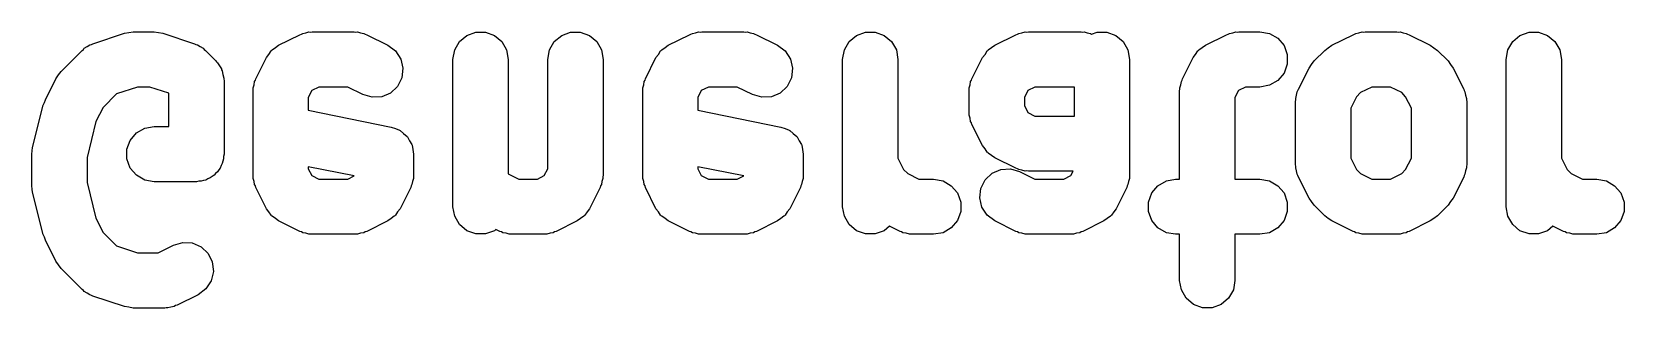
# Model space of a CAD drawing. Extents: x 91.3 to 189.8, y -113.5 to -60.4.
# Drawn here: x 153.19 to 160.39, y -113.45 to -112.2 of the extents above; entities that cross this region are included whole.
import ezdxf

# ---------------------------------------------------------------- set-up
doc = ezdxf.new("R2010")
doc.units = 0
doc.header["$MEASUREMENT"] = 0
doc.layers.add('BLACK', color=7, linetype='CONTINUOUS')

msp = doc.modelspace()

# ---------------------------------------------------------------- linework, layer by layer
at = {"layer": 'Black'}
for p, q in [((153.467, -112.257), (153.61, -112.209)), ((153.61, -112.209), (153.629, -112.206)), ((153.629, -112.206), (153.649, -112.203)), ((153.649, -112.203), (153.744, -112.203)), ((153.744, -112.203), (153.764, -112.206)), ((153.764, -112.206), (153.784, -112.209)), ((153.784, -112.209), (153.927, -112.257)), ((154.307, -112.263), (154.403, -112.216)), ((154.403, -112.216), (154.41, -112.214)), ((154.41, -112.214), (154.416, -112.21)), ((154.416, -112.21), (154.43, -112.208)), ((154.43, -112.208), (154.444, -112.203)), ((154.444, -112.203), (154.451, -112.204)), ((154.451, -112.204), (154.459, -112.203)), ((154.459, -112.203), (154.649, -112.203)), ((154.649, -112.203), (154.656, -112.204)), ((154.656, -112.204), (154.663, -112.203)), ((154.663, -112.203), (154.677, -112.208)), ((154.677, -112.208), (154.692, -112.21)), ((154.692, -112.21), (154.698, -112.214)), ((154.698, -112.214), (154.705, -112.216)), ((154.705, -112.216), (154.8, -112.263)), ((155.103, -112.285), (155.125, -112.247)), ((155.125, -112.247), (155.158, -112.219)), ((155.158, -112.219), (155.199, -112.205)), ((155.199, -112.205), (155.242, -112.205)), ((155.242, -112.205), (155.283, -112.219)), ((155.283, -112.219), (155.316, -112.247)), ((155.316, -112.247), (155.338, -112.285)), ((155.532, -112.285), (155.553, -112.247)), ((155.553, -112.247), (155.587, -112.219)), ((155.587, -112.219), (155.627, -112.205)), ((155.627, -112.205), (155.671, -112.205)), ((155.671, -112.205), (155.712, -112.219)), ((155.712, -112.219), (155.745, -112.247)), ((155.745, -112.247), (155.767, -112.285)), ((156.069, -112.263), (156.165, -112.216)), ((156.165, -112.216), (156.171, -112.214)), ((156.171, -112.214), (156.178, -112.21)), ((156.178, -112.21), (156.192, -112.208)), ((156.192, -112.208), (156.206, -112.203)), ((156.206, -112.203), (156.213, -112.204)), ((156.213, -112.204), (156.22, -112.203)), ((156.22, -112.203), (156.411, -112.203)), ((156.411, -112.203), (156.418, -112.204)), ((156.418, -112.204), (156.425, -112.203)), ((156.425, -112.203), (156.439, -112.208)), ((156.439, -112.208), (156.454, -112.21)), ((156.454, -112.21), (156.46, -112.214)), ((156.46, -112.214), (156.467, -112.216)), ((156.467, -112.216), (156.562, -112.263)), ((156.865, -112.285), (156.887, -112.247)), ((156.887, -112.247), (156.92, -112.219)), ((156.92, -112.219), (156.961, -112.205)), ((156.961, -112.205), (157.004, -112.205)), ((157.004, -112.205), (157.045, -112.219)), ((157.045, -112.219), (157.078, -112.247)), ((157.078, -112.247), (157.1, -112.285)), ((157.546, -112.263), (157.641, -112.216)), ((157.641, -112.216), (157.648, -112.214)), ((157.648, -112.214), (157.654, -112.21)), ((157.654, -112.21), (157.668, -112.208)), ((157.668, -112.208), (157.682, -112.203)), ((157.682, -112.203), (157.69, -112.204)), ((157.69, -112.204), (157.697, -112.203)), ((157.697, -112.203), (157.935, -112.203)), ((157.935, -112.203), (157.942, -112.204)), ((157.942, -112.204), (157.949, -112.203)), ((157.949, -112.203), (157.963, -112.208)), ((157.963, -112.208), (157.978, -112.21)), ((157.978, -112.21), (157.983, -112.214)), ((157.983, -112.214), (158.008, -112.205)), ((158.008, -112.205), (158.052, -112.205)), ((158.052, -112.205), (158.093, -112.219)), ((158.093, -112.219), (158.126, -112.247)), ((158.126, -112.247), (158.147, -112.285)), ((158.498, -112.263), (158.593, -112.216)), ((158.593, -112.216), (158.6, -112.214)), ((158.6, -112.214), (158.606, -112.21)), ((158.606, -112.21), (158.621, -112.208)), ((158.621, -112.208), (158.635, -112.203)), ((158.635, -112.203), (158.642, -112.204)), ((158.642, -112.204), (158.649, -112.203)), ((158.649, -112.203), (158.744, -112.203)), ((158.744, -112.203), (158.787, -112.21)), ((158.787, -112.21), (158.825, -112.232)), ((158.825, -112.232), (158.853, -112.265)), ((159.069, -112.263), (159.165, -112.216)), ((159.165, -112.216), (159.171, -112.214)), ((159.171, -112.214), (159.178, -112.21)), ((159.178, -112.21), (159.192, -112.208)), ((159.192, -112.208), (159.206, -112.203)), ((159.206, -112.203), (159.213, -112.204)), ((159.213, -112.204), (159.22, -112.203)), ((159.22, -112.203), (159.363, -112.203)), ((159.363, -112.203), (159.37, -112.204)), ((159.37, -112.204), (159.378, -112.203)), ((159.378, -112.203), (159.392, -112.208)), ((159.392, -112.208), (159.406, -112.21)), ((159.406, -112.21), (159.412, -112.214)), ((159.412, -112.214), (159.419, -112.216)), ((159.419, -112.216), (159.514, -112.263)), ((159.865, -112.285), (159.887, -112.247)), ((159.887, -112.247), (159.92, -112.219)), ((159.92, -112.219), (159.961, -112.205)), ((159.961, -112.205), (160.004, -112.205)), ((160.004, -112.205), (160.045, -112.219)), ((160.045, -112.219), (160.078, -112.247)), ((160.078, -112.247), (160.1, -112.285)), ((153.323, -112.382), (153.418, -112.287)), ((153.418, -112.287), (153.424, -112.283)), ((153.424, -112.283), (153.428, -112.277)), ((153.428, -112.277), (153.441, -112.27)), ((153.441, -112.27), (153.453, -112.262)), ((153.453, -112.262), (153.46, -112.26)), ((153.46, -112.26), (153.467, -112.257)), ((153.927, -112.257), (153.933, -112.26)), ((153.933, -112.26), (153.94, -112.262)), ((153.94, -112.262), (153.952, -112.27)), ((153.952, -112.27), (153.965, -112.277)), ((153.965, -112.277), (153.97, -112.283)), ((153.97, -112.283), (153.976, -112.287)), ((153.976, -112.287), (154.023, -112.334)), ((154.204, -112.415), (154.252, -112.319)), ((154.252, -112.319), (154.262, -112.305)), ((154.262, -112.305), (154.273, -112.289)), ((154.273, -112.289), (154.275, -112.287)), ((154.275, -112.287), (154.277, -112.284)), ((154.277, -112.284), (154.293, -112.274)), ((154.293, -112.274), (154.307, -112.263)), ((154.8, -112.263), (154.835, -112.289)), ((154.835, -112.289), (154.859, -112.326)), ((155.095, -112.328), (155.103, -112.285)), ((155.338, -112.285), (155.345, -112.328)), ((155.524, -112.328), (155.532, -112.285)), ((155.767, -112.285), (155.774, -112.328)), ((155.966, -112.415), (156.013, -112.319)), ((156.013, -112.319), (156.024, -112.305)), ((156.024, -112.305), (156.034, -112.289)), ((156.034, -112.289), (156.037, -112.287)), ((156.037, -112.287), (156.039, -112.284)), ((156.039, -112.284), (156.055, -112.274)), ((156.055, -112.274), (156.069, -112.263)), ((156.562, -112.263), (156.597, -112.289)), ((156.597, -112.289), (156.621, -112.326)), ((156.857, -112.328), (156.865, -112.285)), ((157.1, -112.285), (157.107, -112.328)), ((157.442, -112.415), (157.49, -112.319)), ((157.49, -112.319), (157.501, -112.305)), ((157.501, -112.305), (157.511, -112.289)), ((157.511, -112.289), (157.513, -112.287)), ((157.513, -112.287), (157.515, -112.284)), ((157.515, -112.284), (157.531, -112.274)), ((157.531, -112.274), (157.546, -112.263)), ((158.147, -112.285), (158.155, -112.328)), ((158.394, -112.415), (158.442, -112.319)), ((158.442, -112.319), (158.453, -112.305)), ((158.453, -112.305), (158.463, -112.289)), ((158.463, -112.289), (158.466, -112.287)), ((158.466, -112.287), (158.468, -112.284)), ((158.468, -112.284), (158.483, -112.274)), ((158.483, -112.274), (158.498, -112.263)), ((158.853, -112.265), (158.867, -112.306)), ((158.867, -112.306), (158.867, -112.349)), ((158.989, -112.334), (159.037, -112.287)), ((159.037, -112.287), (159.053, -112.275)), ((159.053, -112.275), (159.069, -112.263)), ((159.514, -112.263), (159.531, -112.275)), ((159.531, -112.275), (159.547, -112.287)), ((159.547, -112.287), (159.595, -112.334)), ((159.857, -112.328), (159.865, -112.285)), ((160.1, -112.285), (160.107, -112.328)), ((153.311, -112.398), (153.323, -112.382)), ((154.023, -112.334), (154.026, -112.339)), ((154.026, -112.339), (154.031, -112.343)), ((154.031, -112.343), (154.039, -112.357)), ((154.039, -112.357), (154.048, -112.37)), ((154.048, -112.37), (154.049, -112.375)), ((154.049, -112.375), (154.052, -112.38)), ((154.052, -112.38), (154.055, -112.396)), ((154.859, -112.326), (154.869, -112.368)), ((154.869, -112.368), (154.864, -112.411)), ((155.095, -112.994), (155.095, -112.328)), ((155.345, -112.328), (155.345, -112.846)), ((155.524, -112.822), (155.524, -112.328)), ((155.774, -112.328), (155.774, -112.851)), ((156.621, -112.326), (156.631, -112.368)), ((156.631, -112.368), (156.626, -112.411)), ((156.857, -112.994), (156.857, -112.328)), ((157.107, -112.328), (157.107, -112.774)), ((158.155, -112.328), (158.155, -112.851)), ((158.853, -112.39), (158.825, -112.423)), ((158.867, -112.349), (158.853, -112.39)), ((158.918, -112.462), (158.966, -112.367)), ((158.966, -112.367), (158.978, -112.351)), ((158.978, -112.351), (158.989, -112.334)), ((159.595, -112.334), (159.606, -112.351)), ((159.606, -112.351), (159.618, -112.367)), ((159.618, -112.367), (159.666, -112.462)), ((159.857, -112.994), (159.857, -112.328)), ((160.107, -112.328), (160.107, -112.774)), ((153.252, -112.51), (153.299, -112.415)), ((153.299, -112.415), (153.311, -112.398)), ((153.669, -112.453), (153.574, -112.484)), ((153.724, -112.453), (153.669, -112.453)), ((153.81, -112.481), (153.724, -112.453)), ((154.055, -112.396), (154.059, -112.412)), ((154.059, -112.412), (154.059, -112.417)), ((154.059, -112.417), (154.06, -112.423)), ((154.06, -112.423), (154.06, -112.756)), ((154.191, -112.47), (154.192, -112.463)), ((154.192, -112.456), (154.196, -112.442)), ((154.192, -112.463), (154.192, -112.456)), ((154.196, -112.442), (154.198, -112.428)), ((154.198, -112.428), (154.202, -112.421)), ((154.202, -112.421), (154.204, -112.415)), ((154.488, -112.453), (154.457, -112.468)), ((154.62, -112.453), (154.488, -112.453)), ((154.688, -112.487), (154.62, -112.453)), ((154.845, -112.45), (154.813, -112.48)), ((154.864, -112.411), (154.845, -112.45)), ((155.953, -112.456), (155.958, -112.442)), ((155.954, -112.463), (155.953, -112.456)), ((155.953, -112.47), (155.954, -112.463)), ((155.958, -112.442), (155.96, -112.428)), ((155.96, -112.428), (155.964, -112.421)), ((155.964, -112.421), (155.966, -112.415)), ((156.25, -112.453), (156.218, -112.468)), ((156.381, -112.453), (156.25, -112.453)), ((156.45, -112.487), (156.381, -112.453)), ((156.607, -112.45), (156.575, -112.48)), ((156.626, -112.411), (156.607, -112.45)), ((157.429, -112.47), (157.43, -112.463)), ((157.43, -112.456), (157.434, -112.442)), ((157.43, -112.463), (157.43, -112.456)), ((157.434, -112.442), (157.436, -112.428)), ((157.436, -112.428), (157.44, -112.421)), ((157.44, -112.421), (157.442, -112.415)), ((157.726, -112.453), (157.695, -112.468)), ((157.905, -112.453), (157.726, -112.453)), ((157.905, -112.584), (157.905, -112.453)), ((158.381, -112.47), (158.382, -112.463)), ((158.382, -112.456), (158.386, -112.442)), ((158.382, -112.463), (158.382, -112.456)), ((158.386, -112.442), (158.389, -112.428)), ((158.389, -112.428), (158.392, -112.421)), ((158.392, -112.421), (158.394, -112.415)), ((158.679, -112.453), (158.647, -112.468)), ((158.744, -112.453), (158.679, -112.453)), ((158.787, -112.445), (158.744, -112.453)), ((158.825, -112.423), (158.787, -112.445)), ((158.916, -112.469), (158.918, -112.462)), ((159.25, -112.453), (159.199, -112.478)), ((159.334, -112.453), (159.25, -112.453)), ((159.385, -112.478), (159.334, -112.453)), ((159.666, -112.462), (159.668, -112.469)), ((153.194, -112.726), (153.242, -112.535)), ((153.242, -112.535), (153.248, -112.523)), ((153.248, -112.523), (153.252, -112.51)), ((153.574, -112.484), (153.514, -112.545)), ((153.81, -112.631), (153.81, -112.481)), ((154.191, -112.851), (154.191, -112.47)), ((154.457, -112.468), (154.441, -112.5)), ((154.441, -112.5), (154.441, -112.558)), ((154.73, -112.499), (154.688, -112.487)), ((154.773, -112.497), (154.73, -112.499)), ((154.813, -112.48), (154.773, -112.497)), ((155.953, -112.851), (155.953, -112.47)), ((156.218, -112.468), (156.203, -112.5)), ((156.203, -112.5), (156.203, -112.558)), ((156.492, -112.499), (156.45, -112.487)), ((156.535, -112.497), (156.492, -112.499)), ((156.575, -112.48), (156.535, -112.497)), ((157.429, -112.566), (157.429, -112.47)), ((157.695, -112.468), (157.679, -112.5)), ((157.679, -112.5), (157.679, -112.536)), ((158.381, -112.869), (158.381, -112.47)), ((158.647, -112.468), (158.631, -112.5)), ((158.631, -112.5), (158.631, -112.869)), ((158.905, -112.518), (158.906, -112.511)), ((158.905, -112.804), (158.905, -112.518)), ((158.906, -112.504), (158.91, -112.49)), ((158.906, -112.511), (158.906, -112.504)), ((158.91, -112.49), (158.913, -112.475)), ((158.913, -112.475), (158.916, -112.469)), ((159.18, -112.497), (159.155, -112.548)), ((159.199, -112.478), (159.18, -112.497)), ((159.403, -112.497), (159.385, -112.478)), ((159.429, -112.548), (159.403, -112.497)), ((159.668, -112.469), (159.671, -112.475)), ((159.671, -112.475), (159.674, -112.49)), ((159.674, -112.49), (159.678, -112.504)), ((159.678, -112.504), (159.678, -112.511)), ((159.678, -112.511), (159.679, -112.518)), ((159.679, -112.518), (159.679, -112.804)), ((153.514, -112.545), (153.481, -112.609)), ((154.441, -112.558), (154.816, -112.634)), ((156.203, -112.558), (156.578, -112.634)), ((157.43, -112.573), (157.429, -112.566)), ((157.43, -112.58), (157.43, -112.573)), ((157.434, -112.594), (157.43, -112.58)), ((157.436, -112.608), (157.434, -112.594)), ((157.679, -112.536), (157.695, -112.568)), ((157.695, -112.568), (157.726, -112.584)), ((157.726, -112.584), (157.905, -112.584)), ((159.155, -112.548), (159.155, -112.774)), ((159.429, -112.774), (159.429, -112.548)), ((153.481, -112.609), (153.441, -112.772)), ((153.636, -112.694), (153.664, -112.66)), ((153.664, -112.66), (153.702, -112.639)), ((153.702, -112.639), (153.744, -112.631)), ((153.744, -112.631), (153.81, -112.631)), ((154.816, -112.634), (154.835, -112.641)), ((154.835, -112.641), (154.854, -112.648)), ((154.854, -112.648), (154.856, -112.649)), ((154.856, -112.649), (154.857, -112.649)), ((154.857, -112.649), (154.872, -112.663)), ((154.872, -112.663), (154.888, -112.676)), ((154.888, -112.676), (154.888, -112.677)), ((154.888, -112.677), (154.889, -112.678)), ((154.889, -112.678), (154.899, -112.696)), ((156.578, -112.634), (156.597, -112.641)), ((156.597, -112.641), (156.616, -112.648)), ((156.616, -112.648), (156.617, -112.649)), ((156.617, -112.649), (156.619, -112.649)), ((156.619, -112.649), (156.634, -112.663)), ((156.634, -112.663), (156.65, -112.676)), ((156.65, -112.676), (156.65, -112.677)), ((156.65, -112.677), (156.651, -112.678)), ((156.651, -112.678), (156.661, -112.696)), ((157.44, -112.615), (157.436, -112.608)), ((157.442, -112.622), (157.44, -112.615)), ((157.49, -112.717), (157.442, -112.622)), ((153.191, -112.756), (153.193, -112.741)), ((153.193, -112.741), (153.194, -112.726)), ((153.621, -112.734), (153.636, -112.694)), ((153.621, -112.778), (153.621, -112.734)), ((154.899, -112.696), (154.909, -112.713)), ((154.909, -112.713), (154.91, -112.715)), ((154.91, -112.715), (154.91, -112.716)), ((154.91, -112.716), (154.913, -112.736)), ((154.913, -112.736), (154.917, -112.756)), ((156.661, -112.696), (156.671, -112.713)), ((156.671, -112.713), (156.672, -112.715)), ((156.672, -112.715), (156.672, -112.716)), ((156.672, -112.716), (156.675, -112.736)), ((156.675, -112.736), (156.679, -112.756)), ((157.501, -112.732), (157.49, -112.717)), ((157.511, -112.747), (157.501, -112.732)), ((157.513, -112.749), (157.511, -112.747)), ((157.515, -112.752), (157.513, -112.749)), ((153.191, -112.899), (153.191, -112.756)), ((153.441, -112.772), (153.441, -112.884)), ((153.636, -112.819), (153.621, -112.778)), ((153.664, -112.852), (153.636, -112.819)), ((154.043, -112.819), (154.036, -112.827)), ((154.047, -112.808), (154.043, -112.819)), ((154.052, -112.799), (154.047, -112.808)), ((154.054, -112.788), (154.052, -112.799)), ((154.058, -112.778), (154.054, -112.788)), ((154.06, -112.756), (154.058, -112.767)), ((154.058, -112.767), (154.058, -112.778)), ((154.648, -112.855), (154.441, -112.813)), ((154.441, -112.813), (154.441, -112.822)), ((154.441, -112.822), (154.457, -112.853)), ((154.917, -112.756), (154.917, -112.851)), ((155.508, -112.853), (155.524, -112.822)), ((156.41, -112.855), (156.203, -112.813)), ((156.203, -112.813), (156.203, -112.822)), ((156.203, -112.822), (156.218, -112.853)), ((156.679, -112.756), (156.679, -112.851)), ((157.107, -112.774), (157.133, -112.825)), ((157.531, -112.762), (157.515, -112.752)), ((157.546, -112.773), (157.531, -112.762)), ((157.641, -112.82), (157.546, -112.773)), ((157.572, -112.825), (157.616, -112.822)), ((157.616, -112.822), (157.657, -112.835)), ((157.648, -112.822), (157.641, -112.82)), ((157.654, -112.826), (157.648, -112.822)), ((158.906, -112.811), (158.905, -112.804)), ((158.906, -112.818), (158.906, -112.811)), ((158.91, -112.832), (158.906, -112.818)), ((159.155, -112.774), (159.18, -112.825)), ((159.403, -112.825), (159.429, -112.774)), ((159.678, -112.818), (159.674, -112.832)), ((159.679, -112.804), (159.678, -112.811)), ((159.678, -112.811), (159.678, -112.818)), ((160.107, -112.774), (160.133, -112.825)), ((153.441, -112.884), (153.481, -113.046)), ((153.702, -112.874), (153.664, -112.852)), ((153.744, -112.881), (153.702, -112.874)), ((153.935, -112.881), (153.744, -112.881)), ((153.946, -112.879), (153.935, -112.881)), ((153.956, -112.879), (153.946, -112.879)), ((153.967, -112.876), (153.956, -112.879)), ((153.978, -112.874), (153.967, -112.876)), ((153.987, -112.868), (153.978, -112.874)), ((153.997, -112.864), (153.987, -112.868)), ((154.006, -112.857), (153.997, -112.864)), ((154.015, -112.852), (154.006, -112.857)), ((154.022, -112.844), (154.015, -112.852)), ((154.031, -112.837), (154.022, -112.844)), ((154.036, -112.827), (154.031, -112.837)), ((154.192, -112.859), (154.191, -112.851)), ((154.192, -112.866), (154.192, -112.859)), ((154.196, -112.88), (154.192, -112.866)), ((154.198, -112.894), (154.196, -112.88)), ((154.202, -112.9), (154.198, -112.894)), ((154.457, -112.853), (154.488, -112.869)), ((154.488, -112.869), (154.62, -112.869)), ((154.62, -112.869), (154.648, -112.855)), ((154.909, -112.894), (154.906, -112.9)), ((154.912, -112.88), (154.909, -112.894)), ((154.916, -112.866), (154.912, -112.88)), ((154.917, -112.851), (154.916, -112.859)), ((154.916, -112.859), (154.916, -112.866)), ((155.345, -112.846), (155.393, -112.869)), ((155.393, -112.869), (155.477, -112.869)), ((155.477, -112.869), (155.508, -112.853)), ((155.767, -112.894), (155.763, -112.9)), ((155.769, -112.88), (155.767, -112.894)), ((155.773, -112.866), (155.769, -112.88)), ((155.774, -112.851), (155.773, -112.859)), ((155.773, -112.859), (155.773, -112.866)), ((155.954, -112.859), (155.953, -112.851)), ((155.953, -112.866), (155.954, -112.859)), ((155.958, -112.88), (155.953, -112.866)), ((155.96, -112.894), (155.958, -112.88)), ((155.964, -112.9), (155.96, -112.894)), ((156.218, -112.853), (156.25, -112.869)), ((156.25, -112.869), (156.381, -112.869)), ((156.381, -112.869), (156.41, -112.855)), ((156.671, -112.894), (156.668, -112.9)), ((156.674, -112.88), (156.671, -112.894)), ((156.678, -112.866), (156.674, -112.88)), ((156.679, -112.851), (156.678, -112.859)), ((156.678, -112.859), (156.678, -112.866)), ((157.133, -112.825), (157.152, -112.844)), ((157.152, -112.844), (157.202, -112.869)), ((157.202, -112.869), (157.268, -112.869)), ((157.268, -112.869), (157.311, -112.877)), ((157.311, -112.877), (157.348, -112.899)), ((157.482, -112.911), (157.501, -112.872)), ((157.501, -112.872), (157.533, -112.842)), ((157.533, -112.842), (157.572, -112.825)), ((157.668, -112.829), (157.654, -112.826)), ((157.657, -112.835), (157.726, -112.869)), ((157.682, -112.833), (157.668, -112.829)), ((157.69, -112.832), (157.682, -112.833)), ((157.697, -112.834), (157.69, -112.832)), ((157.899, -112.834), (157.697, -112.834)), ((157.726, -112.869), (157.858, -112.869)), ((157.858, -112.869), (157.889, -112.853)), ((157.889, -112.853), (157.899, -112.834)), ((158.147, -112.894), (158.144, -112.9)), ((158.15, -112.88), (158.147, -112.894)), ((158.154, -112.866), (158.15, -112.88)), ((158.155, -112.851), (158.154, -112.859)), ((158.154, -112.859), (158.154, -112.866)), ((158.283, -112.899), (158.321, -112.877)), ((158.321, -112.877), (158.363, -112.869)), ((158.363, -112.869), (158.381, -112.869)), ((158.631, -112.869), (158.744, -112.869)), ((158.744, -112.869), (158.787, -112.877)), ((158.787, -112.877), (158.825, -112.899)), ((158.913, -112.847), (158.91, -112.832)), ((158.916, -112.853), (158.913, -112.847)), ((158.918, -112.86), (158.916, -112.853)), ((158.966, -112.955), (158.918, -112.86)), ((159.18, -112.825), (159.199, -112.844)), ((159.199, -112.844), (159.25, -112.869)), ((159.25, -112.869), (159.334, -112.869)), ((159.334, -112.869), (159.385, -112.844)), ((159.385, -112.844), (159.403, -112.825)), ((159.666, -112.86), (159.618, -112.955)), ((159.668, -112.853), (159.666, -112.86)), ((159.671, -112.847), (159.668, -112.853)), ((159.674, -112.832), (159.671, -112.847)), ((160.133, -112.825), (160.152, -112.844)), ((160.152, -112.844), (160.202, -112.869)), ((160.202, -112.869), (160.268, -112.869)), ((160.268, -112.869), (160.311, -112.877)), ((160.311, -112.877), (160.348, -112.899)), ((153.193, -112.914), (153.191, -112.899)), ((153.194, -112.929), (153.193, -112.914)), ((153.242, -113.12), (153.194, -112.929)), ((154.204, -112.907), (154.202, -112.9)), ((154.252, -113.003), (154.204, -112.907)), ((154.904, -112.907), (154.856, -113.003)), ((154.906, -112.9), (154.904, -112.907)), ((155.761, -112.907), (155.713, -113.003)), ((155.763, -112.9), (155.761, -112.907)), ((155.966, -112.907), (155.964, -112.9)), ((156.013, -113.003), (155.966, -112.907)), ((156.666, -112.907), (156.618, -113.003)), ((156.668, -112.9), (156.666, -112.907)), ((157.348, -112.899), (157.376, -112.932)), ((157.376, -112.932), (157.391, -112.973)), ((157.477, -112.954), (157.482, -112.911)), ((157.487, -112.996), (157.477, -112.954)), ((158.142, -112.907), (158.094, -113.003)), ((158.144, -112.9), (158.142, -112.907)), ((158.24, -112.973), (158.255, -112.932)), ((158.255, -112.932), (158.283, -112.899)), ((158.825, -112.899), (158.853, -112.932)), ((158.853, -112.932), (158.867, -112.973)), ((158.978, -112.971), (158.966, -112.955)), ((159.618, -112.955), (159.606, -112.971)), ((160.348, -112.899), (160.376, -112.932)), ((160.376, -112.932), (160.391, -112.973)), ((154.262, -113.017), (154.252, -113.003)), ((154.273, -113.033), (154.262, -113.017)), ((154.275, -113.035), (154.273, -113.033)), ((154.277, -113.037), (154.275, -113.035)), ((154.293, -113.048), (154.277, -113.037)), ((154.83, -113.037), (154.815, -113.048)), ((154.832, -113.035), (154.83, -113.037)), ((154.835, -113.033), (154.832, -113.035)), ((154.845, -113.017), (154.835, -113.033)), ((154.856, -113.003), (154.845, -113.017)), ((155.103, -113.037), (155.095, -112.994)), ((155.125, -113.075), (155.103, -113.037)), ((155.687, -113.037), (155.672, -113.048)), ((155.689, -113.035), (155.687, -113.037)), ((155.692, -113.033), (155.689, -113.035)), ((155.702, -113.017), (155.692, -113.033)), ((155.713, -113.003), (155.702, -113.017)), ((156.024, -113.017), (156.013, -113.003)), ((156.034, -113.033), (156.024, -113.017)), ((156.037, -113.035), (156.034, -113.033)), ((156.039, -113.037), (156.037, -113.035)), ((156.055, -113.048), (156.039, -113.037)), ((156.592, -113.037), (156.577, -113.048)), ((156.594, -113.035), (156.592, -113.037)), ((156.597, -113.033), (156.594, -113.035)), ((156.607, -113.017), (156.597, -113.033)), ((156.618, -113.003), (156.607, -113.017)), ((156.865, -113.037), (156.857, -112.994)), ((156.887, -113.075), (156.865, -113.037)), ((157.391, -113.016), (157.376, -113.057)), ((157.391, -112.973), (157.391, -113.016)), ((157.511, -113.033), (157.487, -112.996)), ((157.546, -113.058), (157.511, -113.033)), ((158.068, -113.037), (158.053, -113.048)), ((158.07, -113.035), (158.068, -113.037)), ((158.073, -113.033), (158.07, -113.035)), ((158.083, -113.017), (158.073, -113.033)), ((158.094, -113.003), (158.083, -113.017)), ((158.24, -113.016), (158.24, -112.973)), ((158.255, -113.057), (158.24, -113.016)), ((158.867, -113.016), (158.853, -113.057)), ((158.867, -112.973), (158.867, -113.016)), ((158.989, -112.987), (158.978, -112.971)), ((159.037, -113.035), (158.989, -112.987)), ((159.053, -113.047), (159.037, -113.035)), ((159.547, -113.035), (159.531, -113.047)), ((159.595, -112.987), (159.547, -113.035)), ((159.606, -112.971), (159.595, -112.987)), ((159.865, -113.037), (159.857, -112.994)), ((159.887, -113.075), (159.865, -113.037)), ((160.391, -113.016), (160.376, -113.057)), ((160.391, -112.973), (160.391, -113.016)), ((153.481, -113.046), (153.514, -113.111)), ((153.514, -113.111), (153.574, -113.171)), ((154.307, -113.058), (154.293, -113.048)), ((154.403, -113.106), (154.307, -113.058)), ((154.41, -113.108), (154.403, -113.106)), ((154.416, -113.112), (154.41, -113.108)), ((154.698, -113.108), (154.692, -113.112)), ((154.705, -113.106), (154.698, -113.108)), ((154.8, -113.058), (154.705, -113.106)), ((154.815, -113.048), (154.8, -113.058)), ((155.158, -113.103), (155.125, -113.075)), ((155.199, -113.117), (155.158, -113.103)), ((155.283, -113.103), (155.242, -113.117)), ((155.289, -113.097), (155.283, -113.103)), ((155.307, -113.106), (155.289, -113.097)), ((155.314, -113.108), (155.307, -113.106)), ((155.321, -113.112), (155.314, -113.108)), ((155.555, -113.108), (155.549, -113.112)), ((155.562, -113.106), (155.555, -113.108)), ((155.657, -113.058), (155.562, -113.106)), ((155.672, -113.048), (155.657, -113.058)), ((156.069, -113.058), (156.055, -113.048)), ((156.165, -113.106), (156.069, -113.058)), ((156.171, -113.108), (156.165, -113.106)), ((156.178, -113.112), (156.171, -113.108)), ((156.46, -113.108), (156.454, -113.112)), ((156.467, -113.106), (156.46, -113.108)), ((156.562, -113.058), (156.467, -113.106)), ((156.577, -113.048), (156.562, -113.058)), ((156.92, -113.103), (156.887, -113.075)), ((156.961, -113.117), (156.92, -113.103)), ((157.045, -113.103), (157.004, -113.117)), ((157.069, -113.082), (157.045, -113.103)), ((157.117, -113.106), (157.069, -113.082)), ((157.124, -113.108), (157.117, -113.106)), ((157.13, -113.112), (157.124, -113.108)), ((157.348, -113.09), (157.311, -113.112)), ((157.376, -113.057), (157.348, -113.09)), ((157.641, -113.106), (157.546, -113.058)), ((157.648, -113.108), (157.641, -113.106)), ((157.654, -113.112), (157.648, -113.108)), ((157.936, -113.108), (157.93, -113.112)), ((157.943, -113.106), (157.936, -113.108)), ((158.038, -113.058), (157.943, -113.106)), ((158.053, -113.048), (158.038, -113.058)), ((158.283, -113.09), (158.255, -113.057)), ((158.321, -113.112), (158.283, -113.09)), ((158.825, -113.09), (158.787, -113.112)), ((158.853, -113.057), (158.825, -113.09)), ((159.069, -113.058), (159.053, -113.047)), ((159.165, -113.106), (159.069, -113.058)), ((159.171, -113.108), (159.165, -113.106)), ((159.178, -113.112), (159.171, -113.108)), ((159.412, -113.108), (159.406, -113.112)), ((159.419, -113.106), (159.412, -113.108)), ((159.514, -113.058), (159.419, -113.106)), ((159.531, -113.047), (159.514, -113.058)), ((159.92, -113.103), (159.887, -113.075)), ((159.961, -113.117), (159.92, -113.103)), ((160.045, -113.103), (160.004, -113.117)), ((160.069, -113.082), (160.045, -113.103)), ((160.117, -113.106), (160.069, -113.082)), ((160.124, -113.108), (160.117, -113.106)), ((160.13, -113.112), (160.124, -113.108)), ((160.348, -113.09), (160.311, -113.112)), ((160.376, -113.057), (160.348, -113.09)), ((153.248, -113.132), (153.242, -113.12)), ((153.252, -113.145), (153.248, -113.132)), ((153.299, -113.241), (153.252, -113.145)), ((153.574, -113.171), (153.669, -113.203)), ((153.762, -113.203), (153.831, -113.168)), ((153.831, -113.168), (153.873, -113.156)), ((153.873, -113.156), (153.916, -113.158)), ((153.916, -113.158), (153.956, -113.176)), ((153.956, -113.176), (153.988, -113.206)), ((154.43, -113.114), (154.416, -113.112)), ((154.444, -113.118), (154.43, -113.114)), ((154.451, -113.118), (154.444, -113.118)), ((154.459, -113.119), (154.451, -113.118)), ((154.649, -113.119), (154.459, -113.119)), ((154.656, -113.118), (154.649, -113.119)), ((154.663, -113.118), (154.656, -113.118)), ((154.677, -113.114), (154.663, -113.118)), ((154.692, -113.112), (154.677, -113.114)), ((155.242, -113.117), (155.199, -113.117)), ((155.335, -113.114), (155.321, -113.112)), ((155.349, -113.118), (155.335, -113.114)), ((155.356, -113.118), (155.349, -113.118)), ((155.363, -113.119), (155.356, -113.118)), ((155.506, -113.119), (155.363, -113.119)), ((155.513, -113.118), (155.506, -113.119)), ((155.52, -113.118), (155.513, -113.118)), ((155.535, -113.114), (155.52, -113.118)), ((155.549, -113.112), (155.535, -113.114)), ((156.192, -113.114), (156.178, -113.112)), ((156.206, -113.118), (156.192, -113.114)), ((156.213, -113.118), (156.206, -113.118)), ((156.22, -113.119), (156.213, -113.118)), ((156.411, -113.119), (156.22, -113.119)), ((156.418, -113.118), (156.411, -113.119)), ((156.425, -113.118), (156.418, -113.118)), ((156.439, -113.114), (156.425, -113.118)), ((156.454, -113.112), (156.439, -113.114)), ((157.004, -113.117), (156.961, -113.117)), ((157.145, -113.114), (157.13, -113.112)), ((157.159, -113.118), (157.145, -113.114)), ((157.166, -113.118), (157.159, -113.118)), ((157.173, -113.119), (157.166, -113.118)), ((157.268, -113.119), (157.173, -113.119)), ((157.311, -113.112), (157.268, -113.119)), ((157.668, -113.114), (157.654, -113.112)), ((157.682, -113.118), (157.668, -113.114)), ((157.69, -113.118), (157.682, -113.118)), ((157.697, -113.119), (157.69, -113.118)), ((157.887, -113.119), (157.697, -113.119)), ((157.894, -113.118), (157.887, -113.119)), ((157.901, -113.118), (157.894, -113.118)), ((157.915, -113.114), (157.901, -113.118)), ((157.93, -113.112), (157.915, -113.114)), ((158.363, -113.119), (158.321, -113.112)), ((158.381, -113.119), (158.363, -113.119)), ((158.381, -113.328), (158.381, -113.119)), ((158.744, -113.119), (158.631, -113.119)), ((158.631, -113.119), (158.631, -113.328)), ((158.787, -113.112), (158.744, -113.119)), ((159.192, -113.114), (159.178, -113.112)), ((159.206, -113.118), (159.192, -113.114)), ((159.213, -113.118), (159.206, -113.118)), ((159.22, -113.119), (159.213, -113.118)), ((159.363, -113.119), (159.22, -113.119)), ((159.37, -113.118), (159.363, -113.119)), ((159.378, -113.118), (159.37, -113.118)), ((159.392, -113.114), (159.378, -113.118)), ((159.406, -113.112), (159.392, -113.114)), ((160.004, -113.117), (159.961, -113.117)), ((160.145, -113.114), (160.13, -113.112)), ((160.159, -113.118), (160.145, -113.114)), ((160.166, -113.118), (160.159, -113.118)), ((160.173, -113.119), (160.166, -113.118)), ((160.268, -113.119), (160.173, -113.119)), ((160.311, -113.112), (160.268, -113.119)), ((153.311, -113.257), (153.299, -113.241)), ((153.669, -113.203), (153.762, -113.203)), ((153.988, -113.206), (154.007, -113.244)), ((154.007, -113.244), (154.012, -113.287)), ((153.323, -113.273), (153.311, -113.257)), ((153.418, -113.368), (153.323, -113.273)), ((154.012, -113.287), (154.002, -113.33)), ((153.424, -113.373), (153.418, -113.368)), ((153.428, -113.378), (153.424, -113.373)), ((153.441, -113.385), (153.428, -113.378)), ((153.453, -113.393), (153.441, -113.385)), ((153.46, -113.395), (153.453, -113.393)), ((153.467, -113.399), (153.46, -113.395)), ((153.61, -113.446), (153.467, -113.399)), ((153.943, -113.392), (153.848, -113.439)), ((153.978, -113.366), (153.943, -113.392)), ((154.002, -113.33), (153.978, -113.366)), ((158.389, -113.37), (158.381, -113.328)), ((158.41, -113.408), (158.389, -113.37)), ((158.624, -113.37), (158.602, -113.408)), ((158.631, -113.328), (158.624, -113.37)), ((153.629, -113.449), (153.61, -113.446)), ((153.649, -113.453), (153.629, -113.449)), ((153.792, -113.453), (153.649, -113.453)), ((153.799, -113.451), (153.792, -113.453)), ((153.806, -113.452), (153.799, -113.451)), ((153.82, -113.448), (153.806, -113.452)), ((153.835, -113.445), (153.82, -113.448)), ((153.841, -113.441), (153.835, -113.445)), ((153.848, -113.439), (153.841, -113.441)), ((158.444, -113.436), (158.41, -113.408)), ((158.484, -113.451), (158.444, -113.436)), ((158.528, -113.451), (158.484, -113.451)), ((158.569, -113.436), (158.528, -113.451)), ((158.602, -113.408), (158.569, -113.436))]:
    msp.add_line(p, q, dxfattribs=at)

doc.saveas('drawing.dxf')
